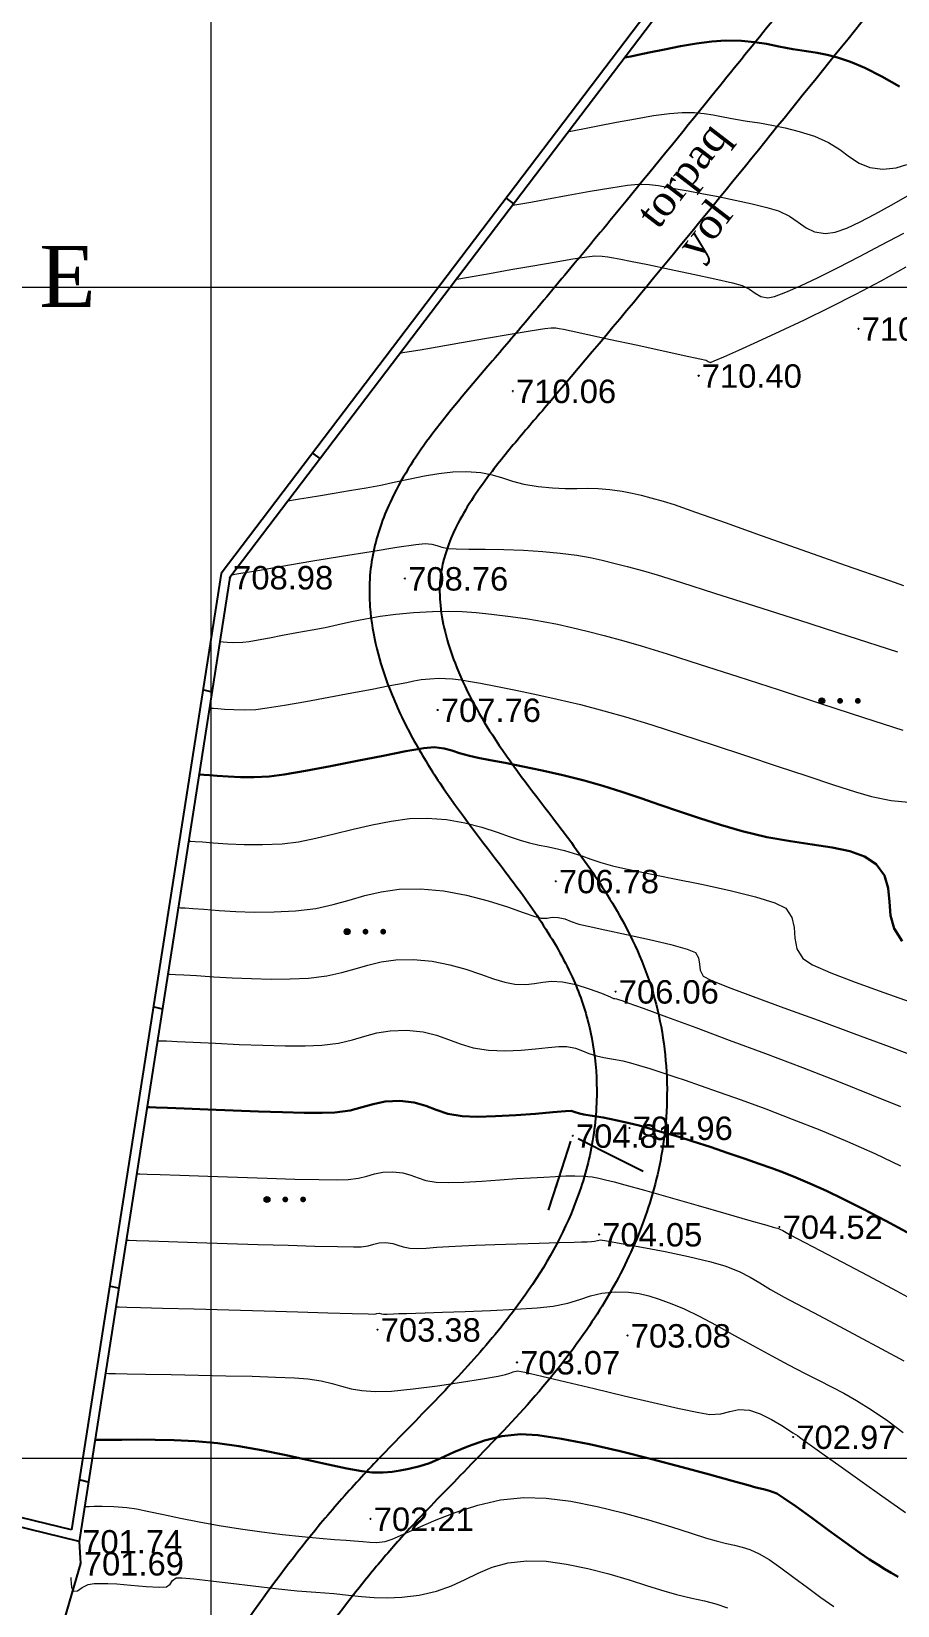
# Model space of a CAD drawing. Header units: feet. Extents: x 3381 to 1374491, y 675186 to 8751562.
# Drawn here: x 686444.7 to 686481.6, y 4375454.9 to 4375522.1 of the extents above; entities that cross this region are included whole.
import ezdxf

# ---------------------------------------------------------------- set-up
doc = ezdxf.new("R2010")
doc.units = ezdxf.units.FT
doc.header["$MEASUREMENT"] = 0
doc.header["$PDMODE"] = 34
doc.header["$PDSIZE"] = 0.01
doc.layers.get('0').update_dxf_attribs({"linetype": 'CONTINUOUS'})
for name, color, linetype in [('0_Point_Height', 2, 'CONTINUOUS'), ('0_Point_Point', 7, 'CONTINUOUS'), ('col bitkisi', 7, 'CONTINUOUS'), ('Kompass', 7, 'CONTINUOUS'), ('Lep-Stolb', 7, 'CONTINUOUS'), ('Yazilar', 7, 'CONTINUOUS')]:
    doc.layers.add(name, color=color, linetype=linetype)
for name, color, linetype, lineweight in [('ANA HORIZONTAL', 24, 'CONTINUOUS', 30), ('HORIZANTAL', 24, 'CONTINUOUS', 13), ('km setka', 170, 'CONTINUOUS', 15)]:
    doc.layers.add(name, color=color, linetype=linetype, lineweight=lineweight)
doc.styles.get("Standard").update_dxf_attribs({"font": 'arial.ttf', "height": 2.5})
doc.styles.add('Standart', font='times.ttf')

msp = doc.modelspace()

# ---------------------------------------------------------------- hatches: boundary and pattern name
at = {"layer": 'col bitkisi', "ltscale": 1.5}
h = msp.add_hatch(color=256, dxfattribs=at)
edge = h.paths.add_edge_path()
edge.add_arc((686478.409, 4375493.522), 0.125, 0, 360)
h = msp.add_hatch(color=256, dxfattribs=at)
edge = h.paths.add_edge_path()
edge.add_arc((686479.191, 4375493.522), 0.125, 0, 360)
h = msp.add_hatch(color=256, dxfattribs=at)
edge = h.paths.add_edge_path()
edge.add_arc((686479.95, 4375493.522), 0.125, 0, 360)
h = msp.add_hatch(color=256, dxfattribs=at)
edge = h.paths.add_edge_path()
edge.add_arc((686458.144, 4375483.665), 0.125, 0, 360)
h = msp.add_hatch(color=256, dxfattribs=at)
edge = h.paths.add_edge_path()
edge.add_arc((686458.926, 4375483.665), 0.125, 0, 360)
h = msp.add_hatch(color=256, dxfattribs=at)
edge = h.paths.add_edge_path()
edge.add_arc((686459.685, 4375483.665), 0.125, 0, 360)
h = msp.add_hatch(color=256, dxfattribs=at)
edge = h.paths.add_edge_path()
edge.add_arc((686454.722, 4375472.231), 0.125, 0, 360)
h = msp.add_hatch(color=256, dxfattribs=at)
edge = h.paths.add_edge_path()
edge.add_arc((686455.505, 4375472.231), 0.125, 0, 360)
h = msp.add_hatch(color=256, dxfattribs=at)
edge = h.paths.add_edge_path()
edge.add_arc((686456.263, 4375472.231), 0.125, 0, 360)

# ---------------------------------------------------------------- linework, layer by layer
at = {"linetype": 'Continuous'}
for p, q in [((686488.97, 4375546.654, 1433.028), (686452.761, 4375498.954, 1425.469)), ((686489.288, 4375546.412, 1433.028), (686453.142, 4375498.794, 1425.482)), ((686464.935, 4375514.992, 6.441), (686465.251, 4375514.745, 6.441)), ((686456.672, 4375504.106, 716.5), (686456.988, 4375503.86, 716.5)), ((686452.761, 4375498.954, 1425.469), (686446.369, 4375458.116, 1418.311)), ((686453.142, 4375498.794, 1425.482), (686446.697, 4375457.624, 1418.236)), ((686452.375, 4375493.893, 585.822), (686451.984, 4375493.988, 575.229)), ((686450.256, 4375480.358, 615.532), (686449.866, 4375480.454, 604.949)), ((686448.389, 4375468.434, 630.381), (686447.999, 4375468.529, 619.807)), ((686446.369, 4375458.116, 1406.78), (686420.895, 4375464.335, 716.5)), ((686446.697, 4375457.624, 1418.236), (686420.801, 4375463.947, 716.5)), ((686447.094, 4375460.161, 648.179), (686446.704, 4375460.256, 637.61)), ((686446.697, 4375457.624, 1418.236), (686446.767, 4375456.683, 1418.192)), ((686446.767, 4375456.683, 1418.192), (686437.531, 4375425.493, 1411.722))]:
    msp.add_line(p, q, dxfattribs=at)
for points, knots in [([(686507.63, 4375544.568, 716.5), (686503.69, 4375540.805, 716.5), (686503.161, 4375540.754, 716.5), (686501.572, 4375540.595, 716.5), (686500.509, 4375540.478, 716.5), (686497.557, 4375540.071, 716.5), (686495.68, 4375539.717, 716.5), (686492.902, 4375538.839, 716.5), (686491.951, 4375538.468, 716.5), (686490.46, 4375537.731, 716.5), (686489.901, 4375537.414, 716.5), (686488.74, 4375536.659, 716.5), (686488.152, 4375536.212, 716.5), (686487.037, 4375535.263, 716.5), (686486.507, 4375534.759, 716.5), (686485.265, 4375533.488, 716.5), (686484.575, 4375532.701, 716.5), (686483.464, 4375531.383, 716.5), (686483.03, 4375530.853, 716.5), (686482.174, 4375529.807, 716.5), (686481.749, 4375529.286, 716.5), (686480.483, 4375527.731, 716.5), (686479.65, 4375526.703, 716.5), (686477.171, 4375523.635, 716.5), (686475.543, 4375521.612, 716.5), (686472.634, 4375518.017, 716.5), (686471.358, 4375516.447, 716.5), (686469.322, 4375513.968, 716.5), (686468.581, 4375513.07, 716.5), (686467.148, 4375511.349, 716.5), (686466.459, 4375510.526, 716.5), (686465.231, 4375509.072, 716.5), (686464.697, 4375508.443, 716.5), (686463.328, 4375506.842, 716.5), (686462.454, 4375505.837, 716.5), (686461.022, 4375503.895, 716.5), (686460.436, 4375502.985, 716.5), (686459.67, 4375501.332, 716.5), (686459.421, 4375500.628, 716.5), (686459.188, 4375499.506, 716.5), (686459.134, 4375499.113, 716.5), (686459.085, 4375498.319, 716.5), (686459.09, 4375497.923, 716.5), (686459.21, 4375496.323, 716.5), (686459.525, 4375495.15, 716.5), (686460.238, 4375493.306, 716.5), (686460.574, 4375492.599, 716.5), (686461.3, 4375491.263, 716.5), (686461.691, 4375490.631, 716.5), (686462.979, 4375488.709, 716.5), (686463.926, 4375487.515, 716.5), (686465.39, 4375485.581, 716.5), (686465.941, 4375484.83, 716.5), (686466.942, 4375483.299, 716.5), (686467.39, 4375482.522, 716.5), (686468.06, 4375481.052, 716.5), (686468.301, 4375480.365, 716.5), (686468.647, 4375478.929, 716.5), (686468.751, 4375478.188, 716.5), (686468.829, 4375476.591, 716.5), (686468.783, 4375475.737, 716.5), (686468.519, 4375474.057, 716.5), (686468.302, 4375473.226, 716.5), (686467.507, 4375470.992, 716.5), (686466.775, 4375469.639, 716.5), (686465.302, 4375467.492, 716.5), (686464.648, 4375466.664, 716.5), (686463.258, 4375465.056, 716.5), (686462.519, 4375464.273, 716.5), (686461.017, 4375462.721, 716.5), (686460.256, 4375461.952, 716.5), (686458.933, 4375460.568, 716.5), (686458.369, 4375459.96, 716.5), (686457.274, 4375458.707, 716.5), (686456.745, 4375458.068, 716.5), (686455.206, 4375456.121, 716.5), (686454.241, 4375454.784, 716.5), (686452.541, 4375452.32, 716.5), (686451.793, 4375451.199, 716.5), (686450.324, 4375448.93, 716.5), (686449.605, 4375447.784, 716.5), (686447.505, 4375444.309, 716.5), (686446.178, 4375441.946, 716.5), (686443.782, 4375437.257, 716.5), (686442.703, 4375434.936, 716.5), (686441.039, 4375430.912, 716.5), (686440.403, 4375429.228, 716.5), (686439.245, 4375425.822, 716.5), (686438.722, 4375424.105, 716.5), (686437.709, 4375420.477, 716.5), (686437.227, 4375418.564, 716.5), (686436.443, 4375415.272, 716.5), (686436.128, 4375413.895, 716.5), (686435.515, 4375411.13, 716.5), (686435.22, 4375409.742, 716.5), (686434.795, 4375407.569, 716.5), (686434.649, 4375406.794, 716.5), (686434.411, 4375405.394, 716.5), (686434.316, 4375404.775, 716.5), (686434.075, 4375402.811, 716.5), (686434, 4375401.467, 716.5), (686434.002, 4375398.451, 716.5), (686434.124, 4375396.779, 716.5), (686434.564, 4375393.487, 716.5), (686434.88, 4375391.868, 716.5), (686435.52, 4375389.152, 716.5), (686435.813, 4375388.044, 716.5), (686436.379, 4375386.046, 716.5), (686436.644, 4375385.153, 716.5), (686437.137, 4375383.539, 716.5), (686437.363, 4375382.809, 716.5), (686437.859, 4375381.335, 716.5), (686438.128, 4375380.595, 716.5), (686438.584, 4375379.504, 716.5), (686438.741, 4375379.151, 716.5), (686439.243, 4375378.097, 716.5), (686439.605, 4375377.436, 716.5), (686440.286, 4375376.166, 716.5), (686440.605, 4375375.557, 716.5), (686441.004, 4375374.655, 716.5), (686441.125, 4375374.351, 716.5), (686441.312, 4375373.797, 716.5), (686441.382, 4375373.55, 716.5), (686441.505, 4375373.026, 716.5), (686441.557, 4375372.753, 716.5), (686441.691, 4375371.917, 716.5), (686441.754, 4375371.326, 716.5), (686439.569, 4375366.912, 716.5)], [0, 0, 0, 0, 1.504182, 1.504182, 4.512547, 4.512547, 9.897023, 9.897023, 12.795834, 12.795834, 14.604059, 14.604059, 16.662244, 16.662244, 18.72043, 18.72043, 21.69221, 21.69221, 23.690537, 23.690537, 25.688865, 25.688865, 29.68552, 29.68552, 37.678831, 37.678831, 43.858623, 43.858623, 47.338723, 47.338723, 50.479181, 50.479181, 52.843093, 52.843093, 56.452422, 56.452422, 59.343353, 59.343353, 61.301717, 61.301717, 62.310714, 62.310714, 63.319712, 63.319712, 66.426739, 66.426739, 68.50177, 68.50177, 70.576802, 70.576802, 75.092259, 75.092259, 77.984383, 77.984383, 80.876507, 80.876507, 83.368148, 83.368148, 85.859789, 85.859789, 88.693846, 88.693846, 91.527902, 91.527902, 96.504404, 96.504404, 99.813748, 99.813748, 103.123092, 103.123092, 106.359907, 106.359907, 108.778682, 108.778682, 111.197456, 111.197456, 116.035005, 116.035005, 120.025858, 120.025858, 124.016711, 124.016711, 131.998417, 131.998417, 139.538843, 139.538843, 144.840516, 144.840516, 150.142189, 150.142189, 155.992549, 155.992549, 160.212599, 160.212599, 164.43265, 164.43265, 166.77754, 166.77754, 168.584028, 168.584028, 172.423705, 172.423705, 177.221179, 177.221179, 182.018653, 182.018653, 185.384546, 185.384546, 188.140377, 188.140377, 190.397291, 190.397291, 192.654204, 192.654204, 193.73589, 193.73589, 195.899262, 195.899262, 198.062634, 198.062634, 199.190084, 199.190084, 200.13488, 200.13488, 201.079676, 201.079676, 202.923933, 202.923933, 202.923933, 202.923933]), ([(686511.533, 4375538.098, 716.5), (686503.971, 4375537.818, 716.5), (686503.441, 4375537.767, 716.5), (686501.864, 4375537.609, 716.5), (686500.826, 4375537.494, 716.5), (686498.026, 4375537.106, 716.5), (686496.318, 4375536.775, 716.5), (686493.9, 4375536.007, 716.5), (686493.092, 4375535.688, 716.5), (686491.843, 4375535.066, 716.5), (686491.375, 4375534.798, 716.5), (686490.226, 4375534.04, 716.5), (686489.555, 4375533.494, 716.5), (686488.245, 4375532.27, 716.5), (686487.607, 4375531.594, 716.5), (686486.344, 4375530.159, 716.5), (686485.718, 4375529.399, 716.5), (686483.571, 4375526.778, 716.5), (686482.092, 4375524.953, 716.5), (686479.164, 4375521.327, 716.5), (686477.715, 4375519.527, 716.5), (686473.328, 4375514.104, 716.5), (686470.351, 4375510.462, 716.5), (686466.632, 4375506.089, 716.5), (686466.148, 4375505.527, 716.5), (686465.206, 4375504.417, 716.5), (686464.75, 4375503.867, 716.5), (686463.763, 4375502.579, 716.5), (686463.265, 4375501.843, 716.5), (686462.579, 4375500.524, 716.5), (686462.352, 4375499.938, 716.5), (686462.164, 4375499.098, 716.5), (686462.125, 4375498.838, 716.5), (686462.088, 4375498.309, 716.5), (686462.09, 4375498.033, 716.5), (686462.174, 4375496.923, 716.5), (686462.405, 4375496.021, 716.5), (686462.956, 4375494.595, 716.5), (686463.201, 4375494.066, 716.5), (686463.738, 4375493.046, 716.5), (686464.032, 4375492.551, 716.5), (686465.116, 4375490.871, 716.5), (686466.008, 4375489.725, 716.5), (686467.527, 4375487.734, 716.5), (686468.14, 4375486.918, 716.5), (686469.31, 4375485.182, 716.5), (686469.865, 4375484.264, 716.5), (686470.611, 4375482.71, 716.5), (686470.858, 4375482.115, 716.5), (686471.268, 4375480.88, 716.5), (686471.429, 4375480.249, 716.5), (686471.786, 4375478.335, 716.5), (686471.855, 4375477.03, 716.5), (686471.685, 4375474.628, 716.5), (686471.484, 4375473.534, 716.5), (686470.882, 4375471.423, 716.5), (686470.481, 4375470.404, 716.5), (686469.527, 4375468.465, 716.5), (686468.975, 4375467.544, 716.5), (686467.595, 4375465.529, 716.5), (686466.731, 4375464.464, 716.5), (686464.947, 4375462.458, 716.5), (686464.026, 4375461.513, 716.5), (686462.36, 4375459.806, 716.5), (686461.61, 4375459.04, 716.5), (686460.433, 4375457.765, 716.5), (686459.988, 4375457.261, 716.5), (686459.116, 4375456.226, 716.5), (686458.69, 4375455.697, 716.5), (686457.436, 4375454.081, 716.5), (686456.632, 4375452.964, 716.5), (686455.105, 4375450.755, 716.5), (686454.378, 4375449.668, 716.5), (686452.957, 4375447.479, 716.5), (686452.262, 4375446.374, 716.5), (686450.232, 4375443.031, 716.5), (686448.952, 4375440.763, 716.5), (686446.576, 4375436.147, 716.5), (686445.479, 4375433.8, 716.5), (686443.825, 4375429.797, 716.5), (686443.208, 4375428.163, 716.5), (686442.086, 4375424.855, 716.5), (686441.577, 4375423.178, 716.5), (686440.58, 4375419.596, 716.5), (686440.1, 4375417.686, 716.5), (686439.329, 4375414.433, 716.5), (686439.023, 4375413.093, 716.5), (686438.431, 4375410.42, 716.5), (686438.148, 4375409.085, 716.5), (686437.733, 4375406.959, 716.5), (686437.584, 4375406.164, 716.5), (686437.35, 4375404.776, 716.5), (686437.261, 4375404.179, 716.5), (686437.124, 4375402.985, 716.5), (686437.075, 4375402.385, 716.5), (686436.98, 4375400.576, 716.5), (686436.989, 4375399.361, 716.5), (686437.178, 4375396.228, 716.5), (686437.458, 4375394.319, 716.5), (686438.248, 4375390.512, 716.5), (686438.756, 4375388.613, 716.5), (686439.501, 4375386.072, 716.5), (686439.695, 4375385.431, 716.5), (686440.088, 4375384.153, 716.5), (686440.286, 4375383.524, 716.5), (686440.681, 4375382.362, 716.5), (686440.876, 4375381.825, 716.5), (686441.227, 4375380.952, 716.5), (686441.376, 4375380.607, 716.5), (686441.657, 4375380, 716.5), (686441.789, 4375379.734, 716.5), (686442.069, 4375379.19, 716.5), (686442.215, 4375378.915, 716.5), (686442.666, 4375378.074, 716.5), (686442.982, 4375377.495, 716.5), (686443.507, 4375376.423, 716.5), (686443.724, 4375375.943, 716.5), (686444.043, 4375375.1, 716.5), (686444.161, 4375374.747, 716.5), (686444.358, 4375374.028, 716.5), (686444.436, 4375373.671, 716.5), (686444.63, 4375372.612, 716.5), (686444.707, 4375371.924, 716.5), (686444.785, 4375371.182, 716.5), (686444.794, 4375371.101, 716.5), (686446.528, 4375366.789, 716.5)], [0, 0, 0, 0, 1.519576, 1.519576, 4.558728, 4.558728, 9.930594, 9.930594, 12.837598, 12.837598, 14.698947, 14.698947, 17.596272, 17.596272, 20.493598, 20.493598, 23.430765, 23.430765, 30.540606, 30.540606, 37.650448, 37.650448, 51.870131, 51.870131, 53.943342, 53.943342, 56.016553, 56.016553, 58.839775, 58.839775, 61.186701, 61.186701, 62.257023, 62.257023, 63.327345, 63.327345, 66.426341, 66.426341, 68.26825, 68.26825, 70.110159, 70.110159, 74.62153, 74.62153, 77.595, 77.595, 80.568471, 80.568471, 82.304355, 82.304355, 84.04024, 84.04024, 87.512009, 87.512009, 90.504027, 90.504027, 93.496045, 93.496045, 96.488063, 96.488063, 100.372173, 100.372173, 104.256283, 104.256283, 107.517701, 107.517701, 109.618427, 109.618427, 111.719153, 111.719153, 115.920605, 115.920605, 119.858792, 119.858792, 123.796978, 123.796978, 131.673352, 131.673352, 139.553481, 139.553481, 144.894421, 144.894421, 150.235361, 150.235361, 156.190392, 156.190392, 160.321983, 160.321983, 164.453574, 164.453574, 166.899961, 166.899961, 168.797126, 168.797126, 170.694291, 170.694291, 174.488621, 174.488621, 180.488906, 180.488906, 186.48919, 186.48919, 188.508696, 188.508696, 190.528201, 190.528201, 192.322947, 192.322947, 193.52533, 193.52533, 194.478712, 194.478712, 195.432094, 195.432094, 197.338858, 197.338858, 198.784376, 198.784376, 199.759029, 199.759029, 200.733681, 200.733681, 202.682985, 202.682985, 202.923933, 202.923933, 202.923933, 202.923933])]:
    msp.add_open_spline(points, degree=3, knots=knots, dxfattribs=at)
at = {"layer": '0_Point_Point'}
for p in [(686479.98, 4375509.413, 1426.5), (686473.152, 4375507.408, 1426.897), (686465.222, 4375506.753, 1426.559), (686453.142, 4375498.794, 1425.482), (686460.615, 4375498.746, 1425.257), (686462.012, 4375493.134, 1424.264), (686467.051, 4375485.819, 1423.28), (686469.607, 4375481.107, 1422.559), (686467.778, 4375474.949, 1421.308), (686470.203, 4375475.282, 1421.46), (686468.901, 4375470.735, 1420.553), (686476.607, 4375471.058, 1421.016), (686459.442, 4375466.671, 1419.884), (686470.12, 4375466.418, 1419.581), (686465.397, 4375465.271, 1419.567), (686477.188, 4375462.088, 1419.471), (686459.145, 4375458.588, 1418.713), (686446.697, 4375457.624, 1418.236), (686446.767, 4375456.683, 1418.192)]:
    msp.add_point(p, dxfattribs=at)
at = {"layer": 'ANA HORIZONTAL', "color": 16, "lineweight": 30, "elevation": 1429}
msp.add_lwpolyline([(686469.994, 4375520.994), (686470.078, 4375521.009), (686470.263, 4375521.043), (686470.575, 4375521.105), (686471.044, 4375521.203), (686471.691, 4375521.338), (686472.375, 4375521.473), (686473.061, 4375521.591), (686473.715, 4375521.678), (686474.303, 4375521.718), (686474.984, 4375521.709), (686475.545, 4375521.657), (686476.052, 4375521.573), (686476.573, 4375521.469), (686477.174, 4375521.356), (686477.754, 4375521.262), (686478.217, 4375521.189), (686478.636, 4375521.11), (686479.087, 4375520.995), (686479.643, 4375520.818), (686480.251, 4375520.557), (686480.971, 4375520.181), (686481.729, 4375519.764)], dxfattribs=at)
at = {"layer": 'ANA HORIZONTAL', "color": 32, "lineweight": 30}
for points, elevation in [([(686451.824, 4375490.374), (686451.891, 4375490.372), (686452.033, 4375490.364), (686452.263, 4375490.349), (686452.6, 4375490.322), (686453.072, 4375490.289), (686453.598, 4375490.264), (686454.178, 4375490.261), (686454.81, 4375490.29), (686455.463, 4375490.373), (686456.372, 4375490.529), (686457.441, 4375490.734), (686458.575, 4375490.959), (686459.678, 4375491.179), (686460.657, 4375491.367), (686461.415, 4375491.496), (686461.857, 4375491.539), (686462.283, 4375491.494), (686462.612, 4375491.405), (686462.94, 4375491.291), (686463.364, 4375491.172), (686463.734, 4375491.095), (686464.254, 4375490.996), (686464.899, 4375490.873), (686465.646, 4375490.725), (686466.472, 4375490.55), (686467.353, 4375490.348), (686468.266, 4375490.117), (686469.069, 4375489.888), (686469.871, 4375489.636), (686470.678, 4375489.367), (686471.496, 4375489.086), (686472.332, 4375488.799), (686473.192, 4375488.51), (686474.08, 4375488.226), (686475.005, 4375487.953), (686476.063, 4375487.699), (686477.068, 4375487.523), (686478.004, 4375487.389), (686478.855, 4375487.261), (686479.604, 4375487.103), (686480.236, 4375486.878), (686480.734, 4375486.55), (686481.095, 4375486.06), (686481.251, 4375485.517), (686481.302, 4375484.943), (686481.351, 4375484.361), (686481.5, 4375483.794), (686481.848, 4375483.265)], 1424), ([(686449.6, 4375476.169), (686449.724, 4375476.166), (686449.998, 4375476.157), (686450.468, 4375476.139), (686451.189, 4375476.11), (686452.197, 4375476.069), (686453.272, 4375476.025), (686454.355, 4375475.984), (686455.389, 4375475.951), (686456.317, 4375475.93), (686457.081, 4375475.926), (686457.624, 4375475.944), (686458.272, 4375476.034), (686458.788, 4375476.167), (686459.257, 4375476.305), (686459.763, 4375476.407), (686460.39, 4375476.435), (686461.012, 4375476.363), (686461.501, 4375476.222), (686461.946, 4375476.051), (686462.438, 4375475.891), (686463.063, 4375475.783), (686463.691, 4375475.76), (686464.482, 4375475.781), (686465.346, 4375475.83), (686466.191, 4375475.892), (686466.927, 4375475.952), (686467.463, 4375475.996), (686467.707, 4375476.008), (686467.884, 4375475.958), (686468.059, 4375475.894), (686468.251, 4375475.859), (686468.607, 4375475.802), (686469.078, 4375475.722), (686469.619, 4375475.62), (686470.182, 4375475.494), (686470.611, 4375475.385), (686471.102, 4375475.251), (686471.653, 4375475.094), (686472.261, 4375474.911), (686472.924, 4375474.704), (686473.642, 4375474.47), (686474.411, 4375474.21), (686475.133, 4375473.964), (686475.738, 4375473.757), (686476.272, 4375473.57), (686476.78, 4375473.381), (686477.308, 4375473.169), (686477.902, 4375472.915), (686478.606, 4375472.596), (686479.304, 4375472.26), (686480.165, 4375471.824), (686481.146, 4375471.312), (686482.204, 4375470.747)], 1421.5), ([(686447.377, 4375461.965), (686447.478, 4375461.963), (686447.689, 4375461.96), (686448.027, 4375461.96), (686448.518, 4375461.965), (686449.197, 4375461.972), (686449.947, 4375461.97), (686450.765, 4375461.95), (686451.652, 4375461.903), (686452.606, 4375461.818), (686453.514, 4375461.694), (686454.484, 4375461.522), (686455.473, 4375461.321), (686456.439, 4375461.11), (686457.339, 4375460.91), (686458.13, 4375460.74), (686458.771, 4375460.62), (686459.218, 4375460.569), (686459.688, 4375460.568), (686460.065, 4375460.595), (686460.409, 4375460.649), (686460.782, 4375460.729), (686461.246, 4375460.834), (686461.661, 4375460.968), (686462.148, 4375461.178), (686462.702, 4375461.431), (686463.323, 4375461.694), (686464.006, 4375461.933), (686464.75, 4375462.115), (686465.551, 4375462.207), (686466.292, 4375462.167), (686467.3, 4375462.013), (686468.498, 4375461.773), (686469.806, 4375461.473), (686471.148, 4375461.141), (686472.443, 4375460.803), (686473.613, 4375460.486), (686474.581, 4375460.218), (686475.267, 4375460.024), (686475.594, 4375459.933), (686475.922, 4375459.857), (686476.182, 4375459.792), (686476.488, 4375459.667), (686476.787, 4375459.478), (686477.314, 4375459.11), (686477.985, 4375458.627), (686478.718, 4375458.094), (686479.429, 4375457.578), (686480.035, 4375457.143), (686480.453, 4375456.854), (686480.815, 4375456.622), (686481.107, 4375456.443), (686481.377, 4375456.285), (686481.673, 4375456.113)], 1419)]:
    msp.add_lwpolyline(points, dxfattribs=dict(at, elevation=elevation))
at = {"layer": 'col bitkisi', "lineweight": 13, "ltscale": 1.5}
for centre in [(686478.409, 4375493.522, 716.5), (686458.144, 4375483.665, 716.5), (686454.722, 4375472.231, 716.5)]:
    msp.add_circle(centre, 0.125, dxfattribs=at)
at = {"layer": 'HORIZANTAL', "color": 32, "linetype": 'Continuous', "lineweight": 13}
for points, elevation in [([(686467.599, 4375517.839), (686467.695, 4375517.855), (686467.91, 4375517.894), (686468.283, 4375517.965), (686468.853, 4375518.076), (686469.639, 4375518.229), (686470.451, 4375518.381), (686471.229, 4375518.514), (686471.913, 4375518.611), (686472.443, 4375518.653), (686472.972, 4375518.647), (686473.393, 4375518.61), (686473.779, 4375518.547), (686474.199, 4375518.463), (686474.726, 4375518.365), (686475.231, 4375518.283), (686475.747, 4375518.201), (686476.283, 4375518.107), (686476.848, 4375517.989), (686477.45, 4375517.834), (686478.099, 4375517.63), (686478.698, 4375517.365), (686479.178, 4375517.061), (686479.595, 4375516.756), (686480.004, 4375516.49), (686480.461, 4375516.301), (686481.02, 4375516.229), (686481.581, 4375516.283), (686482.041, 4375516.432)], 1428.5), ([(686465.204, 4375514.684), (686465.311, 4375514.702), (686465.557, 4375514.745), (686465.991, 4375514.824), (686466.661, 4375514.948), (686467.586, 4375515.119), (686468.527, 4375515.288), (686469.397, 4375515.437), (686470.112, 4375515.543), (686470.583, 4375515.587), (686471.059, 4375515.579), (686471.432, 4375515.534), (686471.803, 4375515.463), (686472.278, 4375515.374), (686472.701, 4375515.299), (686473.29, 4375515.189), (686473.982, 4375515.054), (686474.717, 4375514.902), (686475.432, 4375514.744), (686476.066, 4375514.587), (686476.556, 4375514.442), (686477.037, 4375514.219), (686477.408, 4375513.965), (686477.741, 4375513.725), (686478.103, 4375513.548), (686478.566, 4375513.478), (686478.988, 4375513.539), (686479.486, 4375513.71), (686480.052, 4375513.972), (686480.682, 4375514.305), (686481.368, 4375514.691), (686482.105, 4375515.109)], 1428), ([(686462.809, 4375511.529), (686462.912, 4375511.546), (686463.149, 4375511.587), (686463.567, 4375511.66), (686464.218, 4375511.775), (686465.128, 4375511.937), (686466.074, 4375512.104), (686466.983, 4375512.262), (686467.777, 4375512.394), (686468.382, 4375512.486), (686468.723, 4375512.522), (686469.034, 4375512.516), (686469.277, 4375512.488), (686469.52, 4375512.441), (686469.83, 4375512.383), (686470.244, 4375512.303), (686470.982, 4375512.153), (686471.914, 4375511.958), (686472.913, 4375511.745), (686473.849, 4375511.539), (686474.592, 4375511.367), (686475.013, 4375511.253), (686475.331, 4375511.097), (686475.57, 4375510.925), (686475.806, 4375510.784), (686476.112, 4375510.726), (686476.398, 4375510.79), (686476.872, 4375510.969), (686477.501, 4375511.246), (686478.256, 4375511.605), (686479.105, 4375512.026), (686480.019, 4375512.494), (686480.967, 4375512.99), (686481.917, 4375513.498)], 1427.5), ([(686460.414, 4375508.373), (686460.527, 4375508.393), (686460.789, 4375508.437), (686461.258, 4375508.517), (686461.993, 4375508.643), (686463.023, 4375508.821), (686464.089, 4375509.004), (686465.099, 4375509.175), (686465.96, 4375509.319), (686466.579, 4375509.419), (686466.863, 4375509.457), (686467.049, 4375509.451), (686467.196, 4375509.427), (686467.381, 4375509.391), (686467.706, 4375509.324), (686468.422, 4375509.17), (686469.394, 4375508.959), (686470.491, 4375508.721), (686471.58, 4375508.483), (686472.528, 4375508.275), (686473.202, 4375508.126), (686473.47, 4375508.065), (686473.565, 4375508.013), (686473.658, 4375507.975), (686473.818, 4375508.038), (686474.235, 4375508.218), (686474.87, 4375508.5), (686475.681, 4375508.867), (686476.627, 4375509.305), (686477.668, 4375509.798), (686478.762, 4375510.331), (686479.87, 4375510.889), (686480.949, 4375511.455), (686482.015, 4375512.052)], 1427), ([(686455.623, 4375502.063), (686455.699, 4375502.076), (686455.856, 4375502.102), (686456.111, 4375502.145), (686456.486, 4375502.209), (686457.01, 4375502.298), (686457.596, 4375502.397), (686458.244, 4375502.505), (686458.952, 4375502.622), (686459.584, 4375502.739), (686460.212, 4375502.872), (686460.834, 4375503.008), (686461.449, 4375503.133), (686462.057, 4375503.235), (686462.656, 4375503.3), (686463.244, 4375503.316), (686463.849, 4375503.268), (686464.341, 4375503.171), (686464.775, 4375503.044), (686465.209, 4375502.905), (686465.696, 4375502.775), (686466.295, 4375502.671), (686466.918, 4375502.612), (686467.459, 4375502.592), (686467.946, 4375502.594), (686468.407, 4375502.598), (686468.868, 4375502.588), (686469.357, 4375502.545), (686469.892, 4375502.47), (686470.315, 4375502.393), (686470.699, 4375502.305), (686471.116, 4375502.196), (686471.639, 4375502.054), (686472.113, 4375501.9), (686473.02, 4375501.582), (686474.283, 4375501.132), (686475.821, 4375500.583), (686477.557, 4375499.966), (686479.411, 4375499.314), (686481.306, 4375498.658), (686481.906, 4375498.455)], 1426), ([(686453.228, 4375498.908), (686453.233, 4375498.909), (686453.254, 4375498.912), (686453.298, 4375498.92), (686453.344, 4375498.927), (686453.613, 4375498.973), (686454.326, 4375499.095), (686455.361, 4375499.271), (686456.596, 4375499.48), (686457.907, 4375499.698), (686459.173, 4375499.906), (686460.272, 4375500.08), (686461.08, 4375500.199), (686461.475, 4375500.241), (686461.756, 4375500.211), (686461.973, 4375500.152), (686462.191, 4375500.085), (686462.473, 4375500.03), (686462.794, 4375500.012), (686463.335, 4375500.002), (686464.035, 4375499.993), (686464.836, 4375499.979), (686465.677, 4375499.952), (686466.499, 4375499.907), (686467.242, 4375499.835), (686467.951, 4375499.737), (686468.526, 4375499.639), (686469.033, 4375499.533), (686469.537, 4375499.408), (686470.103, 4375499.257), (686470.796, 4375499.07), (686471.382, 4375498.897), (686472.42, 4375498.574), (686473.832, 4375498.127), (686475.54, 4375497.581), (686477.464, 4375496.963), (686479.526, 4375496.298), (686481.648, 4375495.612)], 1425.5), ([(686452.713, 4375496.056), (686452.758, 4375496.054), (686452.856, 4375496.047), (686453.025, 4375496.034), (686453.291, 4375496.02), (686453.685, 4375496.028), (686453.962, 4375496.062), (686454.351, 4375496.128), (686454.835, 4375496.217), (686455.392, 4375496.323), (686456.004, 4375496.438), (686456.652, 4375496.554), (686457.211, 4375496.661), (686457.766, 4375496.781), (686458.332, 4375496.905), (686458.922, 4375497.026), (686459.55, 4375497.136), (686460.23, 4375497.228), (686460.977, 4375497.294), (686461.793, 4375497.338), (686462.461, 4375497.354), (686463.054, 4375497.34), (686463.647, 4375497.297), (686464.313, 4375497.225), (686465.126, 4375497.124), (686465.856, 4375497.023), (686466.51, 4375496.916), (686467.125, 4375496.796), (686467.739, 4375496.659), (686468.39, 4375496.498), (686469.115, 4375496.309), (686469.952, 4375496.086), (686470.693, 4375495.871), (686471.806, 4375495.527), (686473.212, 4375495.081), (686474.832, 4375494.56), (686476.587, 4375493.991), (686478.399, 4375493.401), (686480.189, 4375492.816), (686481.878, 4375492.263)], 1425), ([(686452.269, 4375493.215), (686452.323, 4375493.213), (686452.437, 4375493.207), (686452.624, 4375493.193), (686452.904, 4375493.171), (686453.301, 4375493.147), (686453.749, 4375493.139), (686454.247, 4375493.159), (686454.732, 4375493.219), (686455.473, 4375493.339), (686456.381, 4375493.498), (686457.367, 4375493.679), (686458.34, 4375493.862), (686459.212, 4375494.027), (686459.893, 4375494.157), (686460.294, 4375494.231), (686460.687, 4375494.308), (686460.998, 4375494.375), (686461.303, 4375494.43), (686461.68, 4375494.468), (686462.053, 4375494.486), (686462.346, 4375494.483), (686462.639, 4375494.459), (686463.011, 4375494.414), (686463.331, 4375494.365), (686463.834, 4375494.278), (686464.492, 4375494.154), (686465.277, 4375493.998), (686466.159, 4375493.811), (686467.111, 4375493.597), (686468.104, 4375493.36), (686469.109, 4375493.101), (686470.03, 4375492.838), (686471.151, 4375492.494), (686472.416, 4375492.089), (686473.768, 4375491.647), (686475.151, 4375491.189), (686476.506, 4375490.737), (686477.779, 4375490.314), (686478.911, 4375489.941), (686479.847, 4375489.64), (686480.529, 4375489.434), (686481.367, 4375489.262), (686482.111, 4375489.196)], 1424.5), ([(686451.379, 4375487.533), (686451.47, 4375487.53), (686451.659, 4375487.52), (686451.966, 4375487.499), (686452.418, 4375487.464), (686453.049, 4375487.419), (686453.752, 4375487.387), (686454.527, 4375487.382), (686455.373, 4375487.421), (686456.064, 4375487.508), (686456.808, 4375487.656), (686457.591, 4375487.842), (686458.397, 4375488.042), (686459.212, 4375488.233), (686460.022, 4375488.391), (686460.81, 4375488.494), (686461.564, 4375488.518), (686462.384, 4375488.448), (686463.165, 4375488.307), (686463.89, 4375488.121), (686464.544, 4375487.918), (686465.111, 4375487.721), (686465.577, 4375487.558), (686465.925, 4375487.455), (686466.346, 4375487.365), (686466.676, 4375487.302), (686467.005, 4375487.235), (686467.422, 4375487.132), (686467.8, 4375487.021), (686468.165, 4375486.899), (686468.547, 4375486.766), (686468.976, 4375486.623), (686469.482, 4375486.471), (686470.038, 4375486.343), (686470.935, 4375486.162), (686472.055, 4375485.941), (686473.28, 4375485.692), (686474.493, 4375485.427), (686475.574, 4375485.159), (686476.407, 4375484.9), (686476.873, 4375484.662), (686477.138, 4375484.273), (686477.229, 4375483.838), (686477.26, 4375483.384), (686477.345, 4375482.935), (686477.601, 4375482.516), (686478.019, 4375482.252), (686478.793, 4375481.909), (686479.836, 4375481.507), (686481.061, 4375481.065), (686482.381, 4375480.604)], 1423.5), ([(686450.935, 4375484.692), (686451.031, 4375484.689), (686451.233, 4375484.679), (686451.556, 4375484.658), (686452.026, 4375484.622), (686452.675, 4375484.573), (686453.392, 4375484.529), (686454.174, 4375484.503), (686455.023, 4375484.507), (686455.935, 4375484.552), (686456.804, 4375484.659), (686457.554, 4375484.823), (686458.235, 4375485.015), (686458.898, 4375485.207), (686459.591, 4375485.371), (686460.365, 4375485.477), (686461.271, 4375485.497), (686462.265, 4375485.406), (686463.244, 4375485.221), (686464.165, 4375484.981), (686464.987, 4375484.725), (686465.665, 4375484.49), (686466.159, 4375484.316), (686466.424, 4375484.24), (686466.685, 4375484.245), (686466.895, 4375484.279), (686467.154, 4375484.276), (686467.437, 4375484.208), (686467.706, 4375484.104), (686468.044, 4375483.989), (686468.429, 4375483.901), (686469.15, 4375483.748), (686470.071, 4375483.551), (686471.055, 4375483.333), (686471.964, 4375483.116), (686472.662, 4375482.922), (686473.013, 4375482.773), (686473.153, 4375482.541), (686473.186, 4375482.281), (686473.218, 4375482.015), (686473.353, 4375481.768), (686473.679, 4375481.6), (686474.419, 4375481.301), (686475.486, 4375480.897), (686476.794, 4375480.415), (686478.255, 4375479.88), (686479.782, 4375479.32), (686481.287, 4375478.762), (686482.683, 4375478.232)], 1423), ([(686450.49, 4375481.851), (686450.592, 4375481.848), (686450.812, 4375481.839), (686451.174, 4375481.82), (686451.71, 4375481.788), (686452.449, 4375481.742), (686453.243, 4375481.697), (686454.068, 4375481.661), (686454.902, 4375481.641), (686455.719, 4375481.646), (686456.498, 4375481.683), (686457.276, 4375481.776), (686457.924, 4375481.916), (686458.493, 4375482.077), (686459.033, 4375482.237), (686459.594, 4375482.372), (686460.225, 4375482.46), (686460.977, 4375482.477), (686461.779, 4375482.403), (686462.525, 4375482.255), (686463.211, 4375482.062), (686463.836, 4375481.853), (686464.394, 4375481.657), (686464.885, 4375481.503), (686465.304, 4375481.421), (686465.773, 4375481.41), (686466.151, 4375481.453), (686466.498, 4375481.511), (686466.874, 4375481.546), (686467.339, 4375481.52), (686467.903, 4375481.402), (686468.483, 4375481.223), (686468.999, 4375481.033), (686469.372, 4375480.881), (686469.521, 4375480.817), (686469.58, 4375480.806), (686469.639, 4375480.795), (686469.735, 4375480.767), (686469.875, 4375480.723), (686470.125, 4375480.633), (686470.783, 4375480.393), (686471.775, 4375480.03), (686473.026, 4375479.569), (686474.46, 4375479.036), (686476.004, 4375478.457), (686477.581, 4375477.858), (686479.118, 4375477.264), (686480.539, 4375476.702), (686481.77, 4375476.196)], 1422.5), ([(686450.045, 4375479.01), (686450.166, 4375479.007), (686450.432, 4375478.997), (686450.885, 4375478.977), (686451.57, 4375478.944), (686452.522, 4375478.897), (686453.529, 4375478.851), (686454.539, 4375478.812), (686455.5, 4375478.788), (686456.358, 4375478.786), (686457.061, 4375478.813), (686457.783, 4375478.906), (686458.373, 4375479.044), (686458.894, 4375479.198), (686459.409, 4375479.338), (686459.985, 4375479.434), (686460.684, 4375479.456), (686461.385, 4375479.385), (686461.961, 4375479.243), (686462.472, 4375479.063), (686462.974, 4375478.875), (686463.525, 4375478.71), (686464.183, 4375478.602), (686464.898, 4375478.571), (686465.571, 4375478.599), (686466.186, 4375478.659), (686466.726, 4375478.725), (686467.177, 4375478.768), (686467.523, 4375478.764), (686467.895, 4375478.685), (686468.189, 4375478.578), (686468.466, 4375478.461), (686468.79, 4375478.356), (686469.103, 4375478.287), (686469.35, 4375478.248), (686469.597, 4375478.211), (686469.91, 4375478.144), (686470.237, 4375478.06), (686470.626, 4375477.951), (686471.076, 4375477.816), (686471.582, 4375477.655), (686472.143, 4375477.467), (686472.58, 4375477.318), (686473.218, 4375477.099), (686474.026, 4375476.818), (686474.971, 4375476.481), (686476.023, 4375476.095), (686477.15, 4375475.665), (686478.322, 4375475.2), (686479.506, 4375474.704), (686480.671, 4375474.185), (686481.771, 4375473.665)], 1422), ([(686449.156, 4375473.329), (686449.295, 4375473.325), (686449.609, 4375473.315), (686450.157, 4375473.296), (686451.005, 4375473.267), (686452.197, 4375473.224), (686453.464, 4375473.179), (686454.728, 4375473.136), (686455.91, 4375473.1), (686456.933, 4375473.075), (686457.717, 4375473.065), (686458.186, 4375473.075), (686458.634, 4375473.137), (686458.991, 4375473.229), (686459.314, 4375473.324), (686459.664, 4375473.395), (686460.097, 4375473.414), (686460.526, 4375473.365), (686460.864, 4375473.267), (686461.172, 4375473.149), (686461.511, 4375473.039), (686461.943, 4375472.964), (686462.46, 4375472.948), (686463.134, 4375472.97), (686463.894, 4375473.016), (686464.668, 4375473.073), (686465.386, 4375473.125), (686465.975, 4375473.159), (686466.54, 4375473.186), (686467.036, 4375473.215), (686467.477, 4375473.237), (686467.873, 4375473.245), (686468.236, 4375473.23), (686468.607, 4375473.19), (686468.894, 4375473.137), (686469.179, 4375473.067), (686469.543, 4375472.976), (686469.998, 4375472.854), (686470.84, 4375472.619), (686471.933, 4375472.309), (686473.138, 4375471.965), (686474.319, 4375471.627), (686475.338, 4375471.334), (686476.058, 4375471.128), (686476.341, 4375471.047), (686476.453, 4375471.023), (686476.535, 4375471.007), (686476.613, 4375470.965), (686476.741, 4375470.897), (686477.033, 4375470.739), (686477.382, 4375470.551), (686477.692, 4375470.388), (686478.345, 4375470.046), (686479.264, 4375469.563), (686480.373, 4375468.977), (686481.597, 4375468.325), (686482.859, 4375467.645)], 1421), ([(686448.711, 4375470.488), (686448.844, 4375470.484), (686449.146, 4375470.475), (686449.681, 4375470.459), (686450.521, 4375470.432), (686451.721, 4375470.394), (686453.021, 4375470.353), (686454.345, 4375470.312), (686455.62, 4375470.273), (686456.772, 4375470.24), (686457.727, 4375470.216), (686458.41, 4375470.204), (686458.749, 4375470.206), (686459.049, 4375470.252), (686459.282, 4375470.318), (686459.513, 4375470.375), (686459.804, 4375470.393), (686460.09, 4375470.354), (686460.312, 4375470.28), (686460.534, 4375470.2), (686460.822, 4375470.144), (686461.135, 4375470.135), (686461.519, 4375470.152), (686461.97, 4375470.185), (686462.481, 4375470.222), (686463.048, 4375470.252), (686463.629, 4375470.273), (686464.449, 4375470.3), (686465.394, 4375470.329), (686466.35, 4375470.358), (686467.204, 4375470.384), (686467.843, 4375470.403), (686468.152, 4375470.413), (686468.388, 4375470.422), (686468.583, 4375470.431), (686468.713, 4375470.442), (686468.841, 4375470.475), (686468.968, 4375470.5), (686469.228, 4375470.461), (686469.852, 4375470.354), (686470.722, 4375470.197), (686471.718, 4375470.005), (686472.722, 4375469.796), (686473.613, 4375469.585), (686474.275, 4375469.39), (686474.884, 4375469.146), (686475.352, 4375468.911), (686475.769, 4375468.665), (686476.222, 4375468.388), (686476.801, 4375468.062), (686477.314, 4375467.79), (686478.059, 4375467.395), (686478.964, 4375466.915), (686479.955, 4375466.387), (686480.962, 4375465.849), (686481.912, 4375465.339)], 1420.5), ([(686448.266, 4375467.647), (686448.407, 4375467.643), (686448.733, 4375467.634), (686449.321, 4375467.617), (686450.26, 4375467.59), (686451.619, 4375467.552), (686453.096, 4375467.51), (686454.599, 4375467.467), (686456.038, 4375467.426), (686457.321, 4375467.39), (686458.355, 4375467.362), (686459.049, 4375467.343), (686459.312, 4375467.337), (686459.412, 4375467.357), (686459.51, 4375467.372), (686459.606, 4375467.35), (686459.702, 4375467.325), (686459.861, 4375467.331), (686460.121, 4375467.346), (686460.358, 4375467.353), (686460.685, 4375467.362), (686461.082, 4375467.376), (686461.478, 4375467.389), (686462.22, 4375467.413), (686463.189, 4375467.447), (686464.265, 4375467.491), (686465.328, 4375467.543), (686466.258, 4375467.603), (686466.936, 4375467.671), (686467.568, 4375467.797), (686468.079, 4375467.954), (686468.54, 4375468.108), (686469.021, 4375468.228), (686469.595, 4375468.279), (686470.16, 4375468.266), (686470.615, 4375468.211), (686471.029, 4375468.113), (686471.473, 4375467.968), (686472.014, 4375467.773), (686472.529, 4375467.557), (686473.172, 4375467.241), (686473.905, 4375466.854), (686474.691, 4375466.425), (686475.492, 4375465.98), (686476.271, 4375465.549), (686476.989, 4375465.16), (686477.703, 4375464.79), (686478.3, 4375464.493), (686478.832, 4375464.231), (686479.347, 4375463.962), (686479.898, 4375463.649), (686480.533, 4375463.25), (686481.225, 4375462.772), (686481.884, 4375462.274)], 1420), ([(686447.821, 4375464.806), (686447.955, 4375464.802), (686448.25, 4375464.795), (686448.759, 4375464.784), (686449.54, 4375464.77), (686450.632, 4375464.75), (686451.796, 4375464.728), (686452.968, 4375464.704), (686454.085, 4375464.676), (686455.083, 4375464.644), (686455.9, 4375464.606), (686456.473, 4375464.563), (686457.043, 4375464.477), (686457.504, 4375464.369), (686457.911, 4375464.254), (686458.317, 4375464.147), (686458.777, 4375464.064), (686459.345, 4375464.021), (686460.044, 4375464.047), (686460.967, 4375464.14), (686461.999, 4375464.275), (686463.024, 4375464.428), (686463.927, 4375464.574), (686464.593, 4375464.689), (686464.907, 4375464.747), (686465.09, 4375464.81), (686465.233, 4375464.874), (686465.415, 4375464.909), (686465.733, 4375464.849), (686466.458, 4375464.684), (686467.48, 4375464.441), (686468.688, 4375464.152), (686469.97, 4375463.846), (686471.216, 4375463.553), (686472.315, 4375463.303), (686473.156, 4375463.125), (686473.626, 4375463.05), (686474.107, 4375463.079), (686474.488, 4375463.175), (686474.864, 4375463.253), (686475.325, 4375463.23), (686475.786, 4375463.079), (686476.268, 4375462.837), (686476.706, 4375462.573), (686477.031, 4375462.356), (686477.177, 4375462.257), (686477.276, 4375462.206), (686477.372, 4375462.152), (686477.466, 4375462.08), (686477.571, 4375461.996), (686477.82, 4375461.818), (686478.42, 4375461.39), (686479.235, 4375460.809), (686480.134, 4375460.171), (686480.98, 4375459.57), (686481.641, 4375459.103), (686481.983, 4375458.867)], 1419.5), ([(686446.932, 4375459.124), (686446.994, 4375459.123), (686447.127, 4375459.122), (686447.349, 4375459.125), (686447.688, 4375459.127), (686448.177, 4375459.116), (686448.739, 4375459.074), (686449.145, 4375459.012), (686449.672, 4375458.909), (686450.305, 4375458.776), (686451.028, 4375458.623), (686451.826, 4375458.461), (686452.684, 4375458.303), (686453.587, 4375458.158), (686454.501, 4375458.033), (686455.387, 4375457.927), (686456.218, 4375457.839), (686456.966, 4375457.769), (686457.605, 4375457.714), (686458.108, 4375457.676), (686458.449, 4375457.652), (686458.82, 4375457.619), (686459.111, 4375457.59), (686459.4, 4375457.583), (686459.765, 4375457.616), (686460.074, 4375457.716), (686460.557, 4375457.929), (686461.188, 4375458.219), (686461.942, 4375458.548), (686462.794, 4375458.879), (686463.719, 4375459.173), (686464.692, 4375459.395), (686465.687, 4375459.505), (686466.642, 4375459.479), (686467.702, 4375459.342), (686468.816, 4375459.122), (686469.936, 4375458.848), (686471.012, 4375458.548), (686471.996, 4375458.249), (686472.838, 4375457.98), (686473.489, 4375457.77), (686473.901, 4375457.645), (686474.337, 4375457.541), (686474.688, 4375457.465), (686475.006, 4375457.387), (686475.341, 4375457.274), (686475.744, 4375457.096), (686476.169, 4375456.849), (686476.669, 4375456.502), (686477.219, 4375456.091), (686477.795, 4375455.652), (686478.371, 4375455.224), (686478.922, 4375454.842)], 1418.5), ([(686446.346, 4375456.085), (686446.35, 4375456.056), (686446.354, 4375455.981), (686446.358, 4375455.844), (686446.376, 4375455.654), (686446.467, 4375455.498), (686446.629, 4375455.522), (686446.828, 4375455.659), (686447.081, 4375455.781), (686447.345, 4375455.827), (686447.608, 4375455.835), (686447.933, 4375455.832), (686448.316, 4375455.81), (686448.91, 4375455.758), (686449.562, 4375455.703), (686450.119, 4375455.67), (686450.427, 4375455.685), (686450.585, 4375455.806), (686450.69, 4375455.96), (686450.848, 4375456.076), (686451.088, 4375456.075), (686451.599, 4375456.028), (686452.318, 4375455.946), (686453.182, 4375455.841), (686454.127, 4375455.728), (686455.089, 4375455.617), (686456.006, 4375455.522), (686456.814, 4375455.456), (686457.572, 4375455.395), (686458.206, 4375455.329), (686458.765, 4375455.269), (686459.297, 4375455.229), (686459.852, 4375455.218), (686460.476, 4375455.25), (686461.219, 4375455.335), (686461.967, 4375455.497), (686462.605, 4375455.729), (686463.182, 4375455.998), (686463.744, 4375456.273), (686464.34, 4375456.521), (686465.017, 4375456.708), (686465.823, 4375456.803), (686466.64, 4375456.78), (686467.517, 4375456.661), (686468.422, 4375456.471), (686469.322, 4375456.237), (686470.184, 4375455.982), (686470.974, 4375455.734), (686471.66, 4375455.517), (686472.208, 4375455.357), (686472.869, 4375455.199), (686473.401, 4375455.084), (686473.882, 4375454.965), (686474.389, 4375454.795)], 1418)]:
    msp.add_lwpolyline(points, dxfattribs=dict(at, elevation=elevation))
at = {"layer": 'km setka', "elevation": 716.5, "flags": 128}
for points in [[(686452.319, 4375540.012), (686452.319, 4375330.776)], [(686417.334, 4375511.186), (686575.413, 4375511.186)], [(686414.57, 4375461.186), (686563.643, 4375461.186)]]:
    msp.add_lwpolyline(points, dxfattribs=at)
at = {"layer": 'Lep-Stolb', "color": 1}
for p, q in [((686468.002, 4375474.837, 1412.488), (686469.652, 4375474.01, 1412.488)), ((686467.051, 4375472.72, 1412.488), (686467.701, 4375474.712, 1412.488)), ((686469.652, 4375474.01, 1412.488), (686470.782, 4375473.444, 1412.488)), ((686466.741, 4375471.769, 1412.488), (686467.128, 4375472.958, 1412.488))]:
    msp.add_line(p, q, dxfattribs=at)

# ---------------------------------------------------------------- texts
at = {"layer": '0_Point_Height', "color": 0}
for s, p in [('710.00', (686480.116, 4375508.899, 1426.5)), ('710.40', (686473.288, 4375506.894, 1426.897)), ('710.06', (686465.358, 4375506.239, 1426.559)), ('708.98', (686453.278, 4375498.28, 1425.482)), ('708.76', (686460.751, 4375498.232, 1425.257)), ('707.76', (686462.148, 4375492.62, 1424.264)), ('706.78', (686467.187, 4375485.305, 1423.28)), ('706.06', (686469.743, 4375480.593, 1422.559)), ('704.81', (686467.914, 4375474.435, 1421.308)), ('704.96', (686470.339, 4375474.768, 1421.46)), ('704.52', (686476.743, 4375470.544, 1421.016)), ('704.05', (686469.037, 4375470.221, 1420.553)), ('703.38', (686459.578, 4375466.157, 1419.884)), ('703.08', (686470.256, 4375465.904, 1419.581)), ('703.07', (686465.533, 4375464.757, 1419.567)), ('702.97', (686477.324, 4375461.574, 1419.471)), ('702.21', (686459.281, 4375458.074, 1418.713)), ('701.74', (686446.833, 4375457.11, 1418.236)), ('701.69', (686446.903, 4375456.169, 1418.192))]:
    msp.add_text(s, height=1, dxfattribs=at).set_placement(p)
at = {"layer": 'Kompass', "color": 1, "insert": (686445.001, 4375512.952, 716.5), "char_height": 2.605, "width": 2.71353, "attachment_point": 1, "rotation": 0.01316, "style": 'Standart'}
msp.add_mtext('E', dxfattribs=at)
at = {"layer": 'Yazilar', "insert": (686470.39, 4375514.408, 716.5), "char_height": 1.3, "width": 0.10588, "attachment_point": 1, "rotation": 52.3818}
msp.add_mtext('{\\fTimes New Roman|b0|i0|c0|p18;torpaq\\fTimes New Roman|b0|i0|c238|p18; yol}', dxfattribs=at)

doc.saveas('drawing.dxf')
